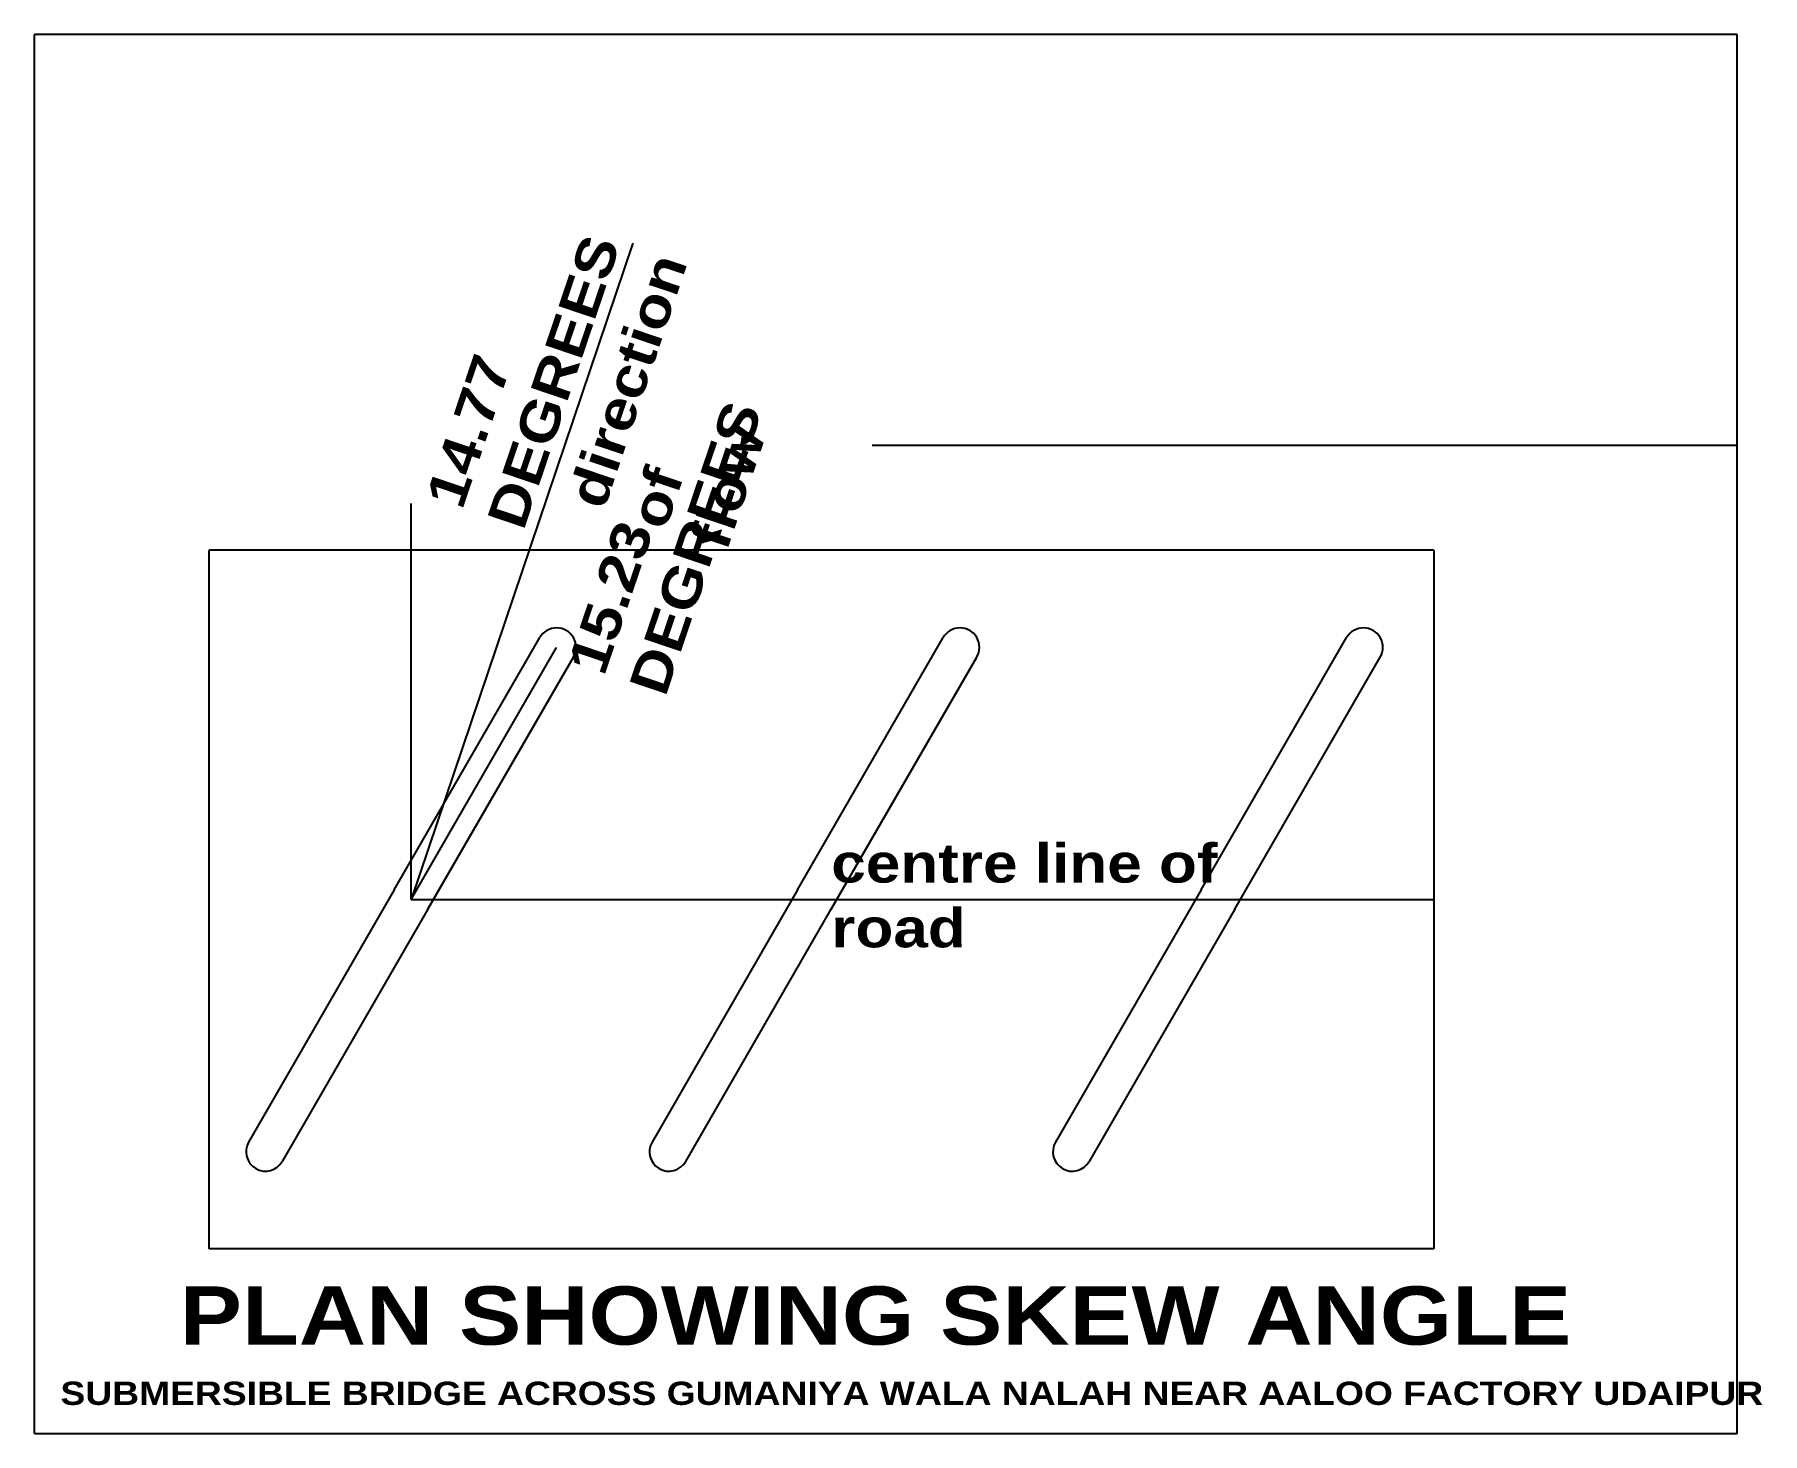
# Model space of a CAD drawing. Header units: millimetres. Extents: x -30766 to 13744, y -62790 to -26763.
import ezdxf

# ---------------------------------------------------------------- set-up
doc = ezdxf.new("R2010")
doc.units = ezdxf.units.MM
doc.styles.get("Standard").update_dxf_attribs({"font": 'ariblk.TTF'})

msp = doc.modelspace()

# ---------------------------------------------------------------- linework, layer by layer
for p, q in [((13092, -26763), (-30766, -26763)), ((-30766, -62790), (-30766, -26763)), ((13092, -62790), (13092, -26763)), ((-15357, -32139), (-21068, -49040)), ((-9193, -37337), (13092, -37337)), ((-21068, -49040), (-21068, -38836)), ((63, -40040), (-26264, -40040)), ((-26264, -58040), (-26264, -40040)), ((-5480, -40040), (-10676, -40040)), ((4913, -40040), (-10676, -40040)), ((5281, -40040), (281, -40040)), ((5281, -40040), (5281, -58040)), ((-21501, -48790), (-17751, -42295)), ((-21501, -48790), (-17751, -42295)), ((-21068, -49040), (-17318, -42545)), ((-11109, -48790), (-7359, -42295)), ((-717, -48790), (3033, -42295)), ((-717, -48790), (3033, -42295)), ((-20635, -49290), (-16885, -42795)), ((-20635, -49290), (-16885, -42795)), ((-10243, -49290), (-6493, -42795)), ((149, -49290), (3899, -42795)), ((149, -49290), (3899, -42795)), ((-21501, -48790), (-25251, -55286)), ((-21501, -48790), (-25251, -55286)), ((-21501, -48790), (-25251, -55286)), ((-21501, -48790), (-25251, -55286)), ((-11109, -48790), (-14859, -55286)), ((-11109, -48790), (-14859, -55286)), ((-11109, -48790), (-14859, -55286)), ((-717, -48790), (-4467, -55286)), ((-717, -48790), (-4467, -55286)), ((-717, -48790), (-4467, -55286)), ((-717, -48790), (-4467, -55286)), ((-20635, -49290), (-24385, -55786)), ((-20635, -49290), (-24385, -55786)), ((-20635, -49290), (-24385, -55786)), ((-20635, -49290), (-24385, -55786)), ((-21068, -49040), (5281, -49040)), ((-13993, -55786), (-10243, -49290)), ((149, -49290), (-3601, -55786)), ((149, -49290), (-3601, -55786)), ((149, -49290), (-3601, -55786)), ((149, -49290), (-3601, -55786)), ((-10330, -58040), (-26264, -58040)), ((-5480, -58040), (-10676, -58040)), ((4913, -58040), (-10111, -58040)), ((5281, -58040), (281, -58040)), ((-30766, -62790), (13092, -62790))]:
    msp.add_line(p, q)
for centre, start, end in [((-17318, -42545), 330, 150), ((-17318, -42545), 330, 150), ((-6926, -42545), 330, 150), ((-6926, -42545), 330, 150), ((3466, -42545), 330, 150), ((3466, -42545), 330, 150), ((-24818, -55536), 150, 330), ((-24818, -55536), 150, 330), ((-24818, -55536), 150, 330), ((-24818, -55536), 150, 330), ((-14426, -55536), 150, 330), ((-14426, -55536), 150, 330), ((-14426, -55536), 150, 330), ((-14426, -55536), 150, 330), ((-4034, -55536), 150, 330), ((-4034, -55536), 150, 330), ((-4034, -55536), 150, 330), ((-4034, -55536), 150, 330)]:
    msp.add_arc(centre, 500, start, end)

# ---------------------------------------------------------------- texts
msp.add_text('SUBMERSIBLE BRIDGE ACROSS GUMANIYA WALA NALAH NEAR AALOO FACTORY UDAIPUR', height=600).set_placement((-30099, -62056))
at = {"char_height": 1000, "width": 51.39, "attachment_point": 1, "rotation": 71.33}
for s, insert in [('14.77  DEGREES', (-20702, -38711)), ('direction of flow', (-17046, -38711)), ('15.23  DEGREES', (-17046, -42994))]:
    msp.add_mtext(s, dxfattribs=dict(at, insert=insert))
at = {"attachment_point": 1}
for s, insert, char_height, width in [('centre line of road', (-10243, -47604), 1000, 11698.87), ('PLAN SHOWING SKEW ANGLE', (-27023, -59004), 1500, 761350.22)]:
    msp.add_mtext(s, dxfattribs=dict(at, insert=insert, char_height=char_height, width=width))

doc.saveas('drawing.dxf')
